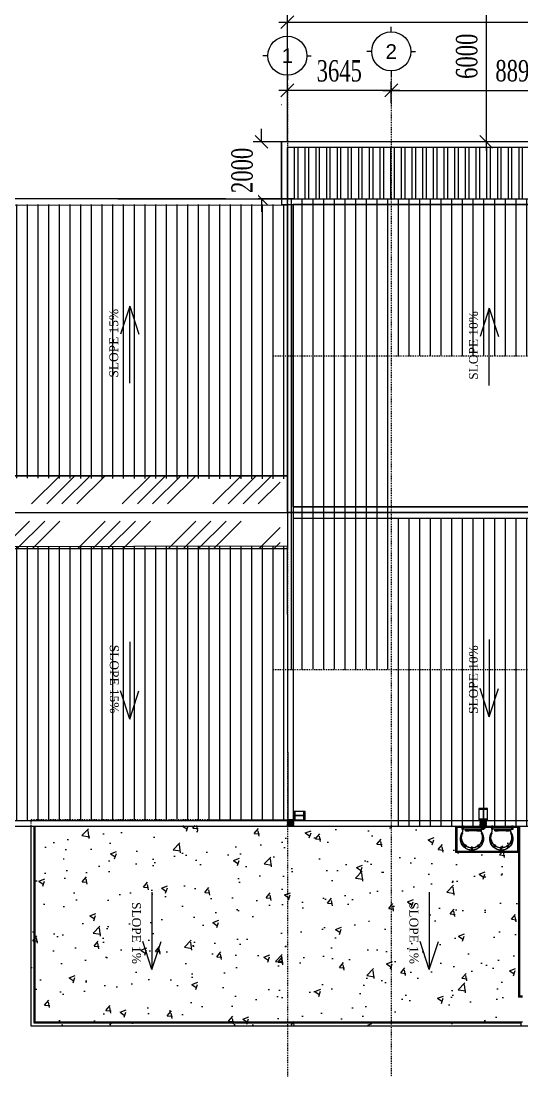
# Model space of a CAD drawing. Header units: inches. Extents: x 340055 to 349452, y -34649 to -30845.
# Drawn here: x 343804.8 to 343863.4, y -32102.1 to -31978.7 of the extents above; entities that cross this region are included whole.
import ezdxf
from ezdxf.enums import TextEntityAlignment as Align

# ---------------------------------------------------------------- set-up
doc = ezdxf.new("R2010")
doc.units = ezdxf.units.IN
doc.header["$MEASUREMENT"] = 0
for name, pattern in [('XRF-A-GRID LINE$0$CENTER', [50.8, 31.75, -6.35, 6.35, -6.35]), ('XRF-A-RF PLAN$0$ACAD_ISO02W100', [15, 12, -3]), ('XRF-A-RF PLAN$0$CENTER', [50.8, 31.75, -6.35, 6.35, -6.35]), ('XRF-A-RF PLAN$0$CENTER2', [1.125, 0.75, -0.125, 0.125, -0.125])]:
    doc.linetypes.add(name, pattern=pattern)
for name, color, linetype, lineweight in [('XRF-A-GRID LINE$0$text', 2, 'Continuous', 20), ('XRF-A-GRID LINE$0$TL-AXIS', 252, 'Continuous', 15), ('XRF-A-GRID LINE$0$ZONES', 7, 'Continuous', 9), ('XRF-A-RF PLAN$0$1', 16, 'XRF-A-RF PLAN$0$CENTER2', 5), ('XRF-A-RF PLAN$0$hatch', 8, 'Continuous', 9), ('XRF-A-RF PLAN$0$Q-SPCQ', 91, 'Continuous', 9), ('XRF-A-RF PLAN$0$TL- Brick wall', 132, 'Continuous', 15), ('XRF-A-RF PLAN$0$TL-ARCH-BACKGROUND', 252, 'Continuous', 15), ('XRF-A-RF PLAN$0$TL-CSA-AXIS', 252, 'Continuous', 15), ('XRF-A-RF PLAN$0$TL-CSA-STEEL STR', 90, 'Continuous', 15), ('XRF-A-RF PLAN$0$TL-RC', 4, 'Continuous', 15)]:
    doc.layers.add(name, color=color, linetype=linetype, lineweight=lineweight)
for name, color, linetype in [('XRF-A-RF PLAN$0$BlockReference', 7, 'Continuous'), ('XRF-A-RF PLAN$0$cat1', 31, 'Continuous'), ('XRF-A-RF PLAN$0$TITLE-TEXT', 130, 'Continuous'), ('XRF-A-RF PLAN$0$TL- STAIR', 30, 'Continuous'), ('XRF-A-RF PLAN$0$TL-Roof', 60, 'Continuous'), ('XRF-A-RF PLAN$0$TUONG', 2, 'Continuous')]:
    doc.layers.add(name, color=color, linetype=linetype)
doc.styles.add('ST1', font='times.ttf', dxfattribs={"width": 0.7})
doc.styles.add('XRF-A-GRID LINE$0$ARIALH', font='')
doc.styles.add('XRF-A-RF PLAN$0$VNH', font='', dxfattribs={"height": 150})
doc.styles.get('XRF-A-GRID LINE$0$ARIALH').set_extended_font_data('.VnArialH')
doc.styles.get('XRF-A-RF PLAN$0$VNH').set_extended_font_data('.VnAvantH')
doc.dimstyles.new('300', dxfattribs={"dimtxt": 2.5, "dimasz": 1.5, "dimexe": 1, "dimexo": 0, "dimgap": 1, "dimtad": 1, "dimtoh": 1, "dimdec": 0, "dimlfac": 300, "dimzin": 0, "dimdsep": 46, "dimtxsty": 'ST1', "dimblk": 'OBLIQUE', "dimcen": 1, "dimdle": 1, "dimclrd": 8, "dimclre": 8, "dimclrt": 3, "dimadec": 0, "dimazin": 0, "dimtfac": 1, "dimtdec": 0, "dimtix": 1, "dimtofl": 0, "dimtmove": 1, "dimatfit": 3, "dimfxl": 0, "dimtolj": 1, "dimtzin": 0, "dimlwd": -1, "dimlwe": -1, "dimarcsym": 0})
pattern_1 = [(90, (353505.5476, -27628.2967), (-1.25, 2e-16), [])]
pattern_2 = [(90, (216.4452, 3803.1944), (-1.25, 2e-16), [])]

# ---------------------------------------------------------------- blocks, each defined once
blk = doc.blocks.new('XRF-A-RF PLAN$0$cot220')
at = {"layer": 'XRF-A-RF PLAN$0$hatch'}
blk.add_hatch(color=8, dxfattribs=at).paths.add_polyline_path([(220, 0), (0, 0), (0, -220), (220, -220)])
at = {"layer": 'XRF-A-RF PLAN$0$1', "color": 8, "ltscale": 100}
blk.add_lwpolyline([(0, -220), (220, -220), (220, 0), (0, 0)], close=True, dxfattribs=at)
blk = doc.blocks.new('XRF-A-RF PLAN$0$C1')
at = {"layer": 'XRF-A-RF PLAN$0$TL-CSA-STEEL STR', "lineweight": 0}
for p, q in [((-2430418, -1311989), (-2430143, -1311989)), ((-2430393, -1312029), (-2430393, -1312014)), ((-2430393, -1312014), (-2430143, -1312014)), ((-2430393, -1312029), (-2430143, -1312029)), ((-2430273, -1312349), (-2430273, -1312029)), ((-2430263, -1312349), (-2430263, -1312029)), ((-2430143, -1312014), (-2430143, -1312029)), ((-2430393, -1312364), (-2430393, -1312349)), ((-2430143, -1312349), (-2430393, -1312349)), ((-2430143, -1312364), (-2430393, -1312364)), ((-2430118, -1312389), (-2430393, -1312389)), ((-2430143, -1312349), (-2430143, -1312364))]:
    blk.add_line(p, q, dxfattribs=at)
at = {"layer": 'XRF-A-RF PLAN$0$TL-RC', "lineweight": 0, "ltscale": 1e-09}
blk.add_lwpolyline([(-2430418, -1311989), (-2430118, -1311989), (-2430118, -1312389), (-2430418, -1312389)], close=True, dxfattribs=at)
blk = doc.blocks.new('XRF-A-RF PLAN$0$Ladder-Precision_Ladders-Fixed_Ladder_With_Cage_and_Rest_Platform - Fixed Ladder With Cage_ Walk-Thru _ Rest Platform-3366764-GF-export')
at = {"layer": 'XRF-A-RF PLAN$0$Q-SPCQ'}
for p, q in [((35798, 108158), (35753, 108230)), ((35791, 108263), (35838, 108188)), ((36003, 108243), (36003, 108345)), ((36058, 108345), (36054, 108244)), ((36225, 108191), (36274, 108266)), ((36317, 108230), (36267, 108162)), ((36829, 108158), (36784, 108230)), ((36823, 108263), (36870, 108188)), ((37035, 108243), (37035, 108345)), ((37089, 108345), (37086, 108244)), ((37257, 108191), (37306, 108266)), ((37348, 108230), (37299, 108162)), ((35678, 107971), (35637, 107987)), ((35646, 108040), (35695, 108019)), ((36375, 108020), (36424, 108041)), ((36433, 107987), (36391, 107972)), ((36710, 107971), (36668, 107987)), ((36677, 108040), (36727, 108019)), ((37406, 108020), (37455, 108041)), ((37465, 107987), (37423, 107972)), ((35735, 107609), (35685, 107609)), ((35685, 107507), (35685, 107609)), ((35685, 107609), (35735, 107609)), ((35735, 107507), (35685, 107507)), ((36447, 107609), (35691, 107609)), ((35707, 107609), (35707, 107705)), ((35713, 107609), (35707, 107609)), ((35713, 107707), (35713, 107609)), ((35735, 107609), (35735, 107507)), ((35809, 107666), (35924, 107666)), ((35819, 107669), (35812, 107669)), ((35812, 107669), (35812, 107609)), ((35924, 107672), (35816, 107672)), ((35842, 107669), (35819, 107669)), ((35819, 107669), (35819, 107606)), ((35819, 107609), (35819, 107669)), ((35819, 107606), (35842, 107606)), ((36312, 107666), (35825, 107666)), ((35825, 107666), (35825, 107609)), ((35825, 107609), (35825, 107666)), ((35825, 107666), (35842, 107666)), ((35825, 107609), (36312, 107609)), ((35842, 107609), (35825, 107609)), ((35842, 107666), (35842, 107669)), ((35842, 107606), (35842, 107609)), ((35924, 107666), (35924, 107672)), ((36315, 107672), (36207, 107672)), ((36207, 107672), (36207, 107666)), ((36207, 107666), (36322, 107666)), ((36296, 107669), (36296, 107666)), ((36319, 107669), (36296, 107669)), ((36296, 107666), (36312, 107666)), ((36312, 107609), (36296, 107609)), ((36296, 107609), (36296, 107606)), ((36296, 107606), (36319, 107606)), ((36312, 107609), (36312, 107666)), ((36312, 107666), (36312, 107609)), ((36319, 107606), (36319, 107669)), ((36325, 107669), (36319, 107669)), ((36319, 107669), (36319, 107609)), ((36325, 107609), (36325, 107669)), ((36357, 107609), (36357, 107707)), ((36363, 107609), (36357, 107609)), ((36363, 107705), (36363, 107609)), ((36447, 107609), (36394, 107609)), ((36396, 107609), (36447, 107609)), ((36396, 107507), (36396, 107609)), ((36447, 107507), (36396, 107507)), ((36447, 107609), (36447, 107507)), ((36767, 107609), (36716, 107609)), ((36716, 107507), (36716, 107609)), ((36716, 107609), (36767, 107609)), ((36767, 107507), (36716, 107507)), ((37478, 107609), (36722, 107609)), ((36738, 107609), (36738, 107705)), ((36745, 107609), (36738, 107609)), ((36745, 107707), (36745, 107609)), ((36767, 107609), (36767, 107507)), ((36841, 107666), (36955, 107666)), ((36850, 107669), (36844, 107669)), ((36844, 107669), (36844, 107609)), ((36955, 107672), (36847, 107672)), ((36873, 107669), (36850, 107669)), ((36850, 107669), (36850, 107606)), ((36850, 107609), (36850, 107669)), ((36850, 107606), (36873, 107606)), ((37344, 107666), (36857, 107666)), ((36857, 107666), (36857, 107609)), ((36857, 107609), (36857, 107666)), ((36857, 107666), (36873, 107666)), ((36857, 107609), (37344, 107609)), ((36873, 107609), (36857, 107609)), ((36873, 107666), (36873, 107669)), ((36873, 107606), (36873, 107609)), ((36955, 107666), (36955, 107672)), ((37347, 107672), (37239, 107672)), ((37239, 107672), (37239, 107666)), ((37239, 107666), (37353, 107666)), ((37327, 107669), (37327, 107666)), ((37350, 107669), (37327, 107669)), ((37327, 107666), (37344, 107666)), ((37344, 107609), (37327, 107609)), ((37327, 107609), (37327, 107606)), ((37327, 107606), (37350, 107606)), ((37344, 107609), (37344, 107666)), ((37344, 107666), (37344, 107609)), ((37350, 107606), (37350, 107669)), ((37356, 107669), (37350, 107669)), ((37350, 107669), (37350, 107609)), ((37356, 107609), (37356, 107669)), ((37388, 107609), (37388, 107707)), ((37395, 107609), (37388, 107609)), ((37395, 107705), (37395, 107609)), ((37478, 107609), (37425, 107609)), ((37427, 107609), (37478, 107609)), ((37427, 107507), (37427, 107609)), ((37478, 107507), (37427, 107507)), ((37478, 107609), (37478, 107507))]:
    blk.add_line(p, q, dxfattribs=at)
for points in [[(35472, 107507), (37668, 107507), (37668, 108432), (35472, 108432)], [(35512, 107547), (37628, 107547), (37628, 108392), (35512, 108392)]]:
    blk.add_lwpolyline(points, close=True, dxfattribs=at)
for centre, radius, start, end in [((36035, 107945), 407, 323.7628, 216.2372), ((36035, 107945), 401, 323.4666, 216.5334), ((36035, 107903), 369, 338.5681, 201.4319), ((36035, 107903), 363, 332.4381, 207.5619), ((36035, 107945), 401, 127.4546, 134.8025), ((36035, 107875), 369, 122.132, 129.981), ((36035, 107945), 401, 86.7311, 94.5469), ((36035, 107875), 369, 87.0087, 94.9312), ((36035, 107875), 369, 51.0646, 58.9439), ((36035, 107945), 401, 45.2324, 53.3005), ((37066, 107945), 407, 323.7628, 216.2372), ((37066, 107945), 401, 323.4666, 216.5334), ((37066, 107903), 369, 338.5681, 201.4319), ((37066, 107903), 363, 332.4381, 207.5619), ((37066, 107945), 401, 127.4546, 134.8025), ((37066, 107875), 369, 122.132, 129.981), ((37066, 107945), 401, 86.7311, 94.5469), ((37066, 107875), 369, 87.0087, 94.9312), ((37066, 107875), 369, 51.0646, 58.9439), ((37066, 107945), 401, 45.2324, 53.3005), ((36035, 107945), 401, 166.2772, 174.0125), ((36035, 107875), 369, 156.9615, 164.9005), ((36035, 107974), 401, 210.8561, 216.5334), ((36035, 107974), 401, 323.4666, 329.1439), ((36035, 107875), 369, 15.1988, 23.1403), ((36035, 107945), 401, 5.9666, 13.8314), ((37066, 107945), 401, 166.2772, 174.0125), ((37066, 107875), 369, 156.9615, 164.9005), ((37066, 107974), 401, 210.8561, 216.5334), ((37066, 107974), 401, 323.4666, 329.1439), ((37066, 107875), 369, 15.1988, 23.1403), ((37066, 107945), 401, 5.9666, 13.8314)]:
    blk.add_arc(centre, radius, start, end, dxfattribs=at)
blk = doc.blocks.new('XRF-A-GRID LINE$0$truc')
at = {"layer": 'XRF-A-GRID LINE$0$text', "color": 8}
for p, q in [((0, 4), (0, 5)), ((-4, 0), (-5, 0)), ((4, 0), (5, 0)), ((0, -4), (0, -5))]:
    blk.add_line(p, q, dxfattribs=at)
blk.add_circle((0, 0), 4, dxfattribs=at)
at = {"layer": 'XRF-A-GRID LINE$0$text', "color": 8, "style": 'XRF-A-GRID LINE$0$ARIALH'}
blk.add_attdef('TENTRUCDINHVI', text='', height=3, dxfattribs=at).set_placement((0, 0), align=Align.MIDDLE)
blk = doc.blocks.new('XRF-A-GRID LINE')
at = {"layer": 'XRF-A-GRID LINE$0$TL-AXIS', "linetype": 'XRF-A-GRID LINE$0$CENTER', "lineweight": 0, "ltscale": 0.01}
for p, q in [((-2900880, -1307295), (-2900880, -1342138)), ((-2897235, -1307032), (-2897235, -1342138)), ((-2901380, -1311346), (-2864538, -1311346)), ((-2901380, -1316846), (-2864538, -1316846)), ((-2901380, -1322346), (-2864538, -1322346)), ((-2901380, -1327846), (-2864538, -1327846)), ((-2901380, -1333346), (-2865293, -1333346)), ((-2901380, -1340346), (-2864538, -1340346))]:
    blk.add_line(p, q, dxfattribs=at)
ref = blk.add_blockref('XRF-A-GRID LINE$0$truc', (-2900880, -1306326), dxfattribs=dict(at, xscale=171.4285714291036, yscale=171.4285714291036, zscale=171.4285714291036, rotation=179.9999999999922))
ref.add_attrib('TENTRUCDINHVI', '1', dxfattribs={"layer": 'XRF-A-GRID LINE$0$ZONES', "height": 514, "style": 'XRF-A-GRID LINE$0$ARIALH'}).set_placement((-2900880, -1306326), align=Align.MIDDLE)
ref = blk.add_blockref('XRF-A-GRID LINE$0$truc', (-2897235, -1306175), dxfattribs=dict(at, xscale=171.4285714291036, yscale=171.4285714291036, zscale=171.4285714291036, rotation=179.9999999999922))
ref.add_attrib('TENTRUCDINHVI', '2', dxfattribs={"layer": 'XRF-A-GRID LINE$0$ZONES', "height": 514, "style": 'XRF-A-GRID LINE$0$ARIALH'}).set_placement((-2897235, -1306175), align=Align.MIDDLE)
blk = doc.blocks.new('_Oblique')
at = {"color": 0, "linetype": 'ByBlock', "lineweight": -2}
blk.add_line((-0.5, -0.5), (0.5, 0.5), dxfattribs=at)
blk = doc.blocks.new('*D480')
at = {"color": 8, "linetype": 'Continuous', "transparency": 16777216}
for p, q in [((343847.1, -31986.77), (343878.75, -31986.77)), ((343848.1, -31988.24), (343848.1, -31985.77)), ((343877.75, -31988.24), (343877.75, -31985.77))]:
    blk.add_line(p, q, dxfattribs=at)
at = {"layer": 'Defpoints', "color": 0, "transparency": 16777216}
for p in [(343877.75, -31986.77), (343848.1, -31988.24), (343877.75, -31988.24)]:
    blk.add_point(p, dxfattribs=at)
at = {"color": 8, "transparency": 16777216, "xscale": 1.5, "yscale": 1.5, "zscale": 1.5, "rotation": 180}
blk.add_blockref('_Oblique', (343848.1, -31986.77), dxfattribs=at)
at = {"color": 8, "transparency": 16777216, "xscale": 1.5, "yscale": 1.5, "zscale": 1.5}
blk.add_blockref('_Oblique', (343877.75, -31986.77), dxfattribs=at)
at = {"color": 3, "transparency": 16777216, "insert": (343862.92, -31984.49), "char_height": 2.5, "attachment_point": 5, "style": 'ST1', "bg_fill": 3, "box_fill_scale": 1.25, "bg_fill_color": 256, "bg_fill_true_color": 13158600, "bg_fill_transparency": 0}
blk.add_mtext('\\A1;8895', dxfattribs=at)
blk = doc.blocks.new('*D481')
at = {"color": 8, "linetype": 'Continuous', "transparency": 16777216}
for p, q in [((343849.1, -31986.77), (343834.95, -31986.77)), ((343835.95, -31988.13), (343835.95, -31985.77)), ((343848.1, -31988.24), (343848.1, -31985.77))]:
    blk.add_line(p, q, dxfattribs=at)
at = {"layer": 'Defpoints', "color": 0, "transparency": 16777216}
for p in [(343835.95, -31986.77), (343835.95, -31988.13), (343848.1, -31988.24)]:
    blk.add_point(p, dxfattribs=at)
at = {"color": 8, "transparency": 16777216, "xscale": 1.5, "yscale": 1.5, "zscale": 1.5, "rotation": 180}
blk.add_blockref('_Oblique', (343835.95, -31986.77), dxfattribs=at)
at = {"color": 8, "transparency": 16777216, "xscale": 1.5, "yscale": 1.5, "zscale": 1.5}
blk.add_blockref('_Oblique', (343848.1, -31986.77), dxfattribs=at)
at = {"color": 3, "transparency": 16777216, "insert": (343842.02, -31984.5), "char_height": 2.5, "attachment_point": 5, "style": 'ST1', "bg_fill": 3, "box_fill_scale": 1.25, "bg_fill_color": 256, "bg_fill_true_color": 13158600, "bg_fill_transparency": 0}
blk.add_mtext('\\A1;3645', dxfattribs=at)
blk = doc.blocks.new('*D501')
at = {"color": 8, "linetype": 'Continuous', "transparency": 16777216}
for p, q in [((343859.21, -31971.78), (343859.21, -31993.78)), ((343862.35, -31972.78), (343858.21, -31972.78)), ((343861.08, -31992.78), (343858.21, -31992.78))]:
    blk.add_line(p, q, dxfattribs=at)
at = {"layer": 'Defpoints', "color": 0, "transparency": 16777216}
for p in [(343862.35, -31972.78), (343859.21, -31992.78), (343861.08, -31992.78)]:
    blk.add_point(p, dxfattribs=at)
at = {"color": 8, "transparency": 16777216, "xscale": 1.5, "yscale": 1.5, "zscale": 1.5}
for p, rotation in [((343859.21, -31972.78), 90), ((343859.21, -31992.78), 270)]:
    blk.add_blockref('_Oblique', p, dxfattribs=dict(at, rotation=rotation))
at = {"color": 3, "transparency": 16777216, "insert": (343856.94, -31982.78), "char_height": 2.5, "attachment_point": 5, "rotation": 90, "style": 'ST1', "bg_fill": 3, "box_fill_scale": 1.25, "bg_fill_color": 256, "bg_fill_true_color": 13158600, "bg_fill_transparency": 0}
blk.add_mtext('\\A1;6000', dxfattribs=at)
blk = doc.blocks.new('*D502')
at = {"color": 8, "linetype": 'Continuous', "transparency": 16777216}
for p, q in [((343832.93, -31992.78), (343832.93, -31991.28)), ((343835.28, -31992.78), (343831.93, -31992.78)), ((343835.28, -31999.45), (343831.93, -31999.45)), ((343832.93, -31999.45), (343832.93, -32000.95))]:
    blk.add_line(p, q, dxfattribs=at)
at = {"layer": 'Defpoints', "color": 0, "transparency": 16777216}
for p in [(343835.28, -31992.78), (343835.28, -31999.45)]:
    blk.add_point(p, dxfattribs=at)
at = {"color": 8, "transparency": 16777216, "xscale": 1.5, "yscale": 1.5, "zscale": 1.5}
for p, rotation in [((343832.93, -31992.78), 270), ((343832.93, -31999.45), 90)]:
    blk.add_blockref('_Oblique', p, dxfattribs=dict(at, rotation=rotation))
at = {"color": 3, "transparency": 16777216, "insert": (343830.66, -31996.12), "char_height": 2.5, "attachment_point": 5, "rotation": 90, "style": 'ST1', "bg_fill": 3, "box_fill_scale": 1.25, "bg_fill_color": 256, "bg_fill_true_color": 13158600, "bg_fill_transparency": 0}
blk.add_mtext('\\A1;2000', dxfattribs=at)
at = {"layer": 'Defpoints', "color": 0, "transparency": 16777216}
blk.add_point((343832.93, -31999.45), dxfattribs=at)
blk = doc.blocks.new('*D524')
at = {"color": 8, "linetype": 'Continuous', "transparency": 16777216}
for p, q in [((343835.95, -31992.78), (343835.95, -31977.79)), ((343940.51, -31992.78), (343940.51, -31977.79)), ((343834.95, -31978.79), (343941.51, -31978.79))]:
    blk.add_line(p, q, dxfattribs=at)
at = {"layer": 'Defpoints', "color": 0, "transparency": 16777216}
for p in [(343940.51, -31978.79), (343835.95, -31992.78), (343940.51, -31992.78)]:
    blk.add_point(p, dxfattribs=at)
at = {"color": 8, "transparency": 16777216, "xscale": 1.5, "yscale": 1.5, "zscale": 1.5, "rotation": 180}
blk.add_blockref('_Oblique', (343835.95, -31978.79), dxfattribs=at)
at = {"color": 8, "transparency": 16777216, "xscale": 1.5, "yscale": 1.5, "zscale": 1.5}
blk.add_blockref('_Oblique', (343940.51, -31978.79), dxfattribs=at)
at = {"color": 3, "transparency": 16777216, "insert": (343888.23, -31976.51), "char_height": 2.5, "attachment_point": 5, "style": 'ST1', "bg_fill": 3, "box_fill_scale": 1.25, "bg_fill_color": 256, "bg_fill_true_color": 13158600, "bg_fill_transparency": 0}
blk.add_mtext('\\A1;31370', dxfattribs=at)

msp = doc.modelspace()

# ---------------------------------------------------------------- hatches: boundary and pattern name
at = {"layer": 'XRF-A-RF PLAN$0$TL-ARCH-BACKGROUND', "lineweight": 0, "ltscale": 1e-09}
h = msp.add_hatch(dxfattribs=at)
h.set_pattern_fill('ANSI31', color=256, scale=10, angle=45)
h.set_pattern_definition(pattern_1)
h.paths.add_polyline_path([(343697.981, -32020.3799), (343697.9995, -32012.0218), (343700.4764, -32012.0273), (343700.4578, -32020.3854)], flags=24)
h.paths.add_polyline_path([(343756.2892, -32020.5094), (343756.3078, -32012.1513), (343758.7846, -32012.1568), (343758.7661, -32020.5149)], flags=24)
h.paths.add_polyline_path([(343814.5975, -32020.6389), (343814.616, -32012.2808), (343817.0929, -32012.2863), (343817.0743, -32020.6444)], flags=24)
edge = h.paths.add_edge_path()
edge.add_arc((343784.1222, -32020.3393), 5.7764, 0, 360)
h.paths.add_polyline_path([(343692.1154, -32035.1598), (343672.8663, -32035.1171), (343672.944, -32000.1172), (343836.0268, -32000.1171), (343835.9565, -32032.1793), (343692.1227, -32031.8599)])
h = msp.add_hatch(dxfattribs=at)
h.set_pattern_fill('ANSI34', color=256, scale=10, style=0)
h.set_pattern_definition([(45, (353505.5476, -27628.297), (-5.303301, 5.303301), []), (45, (353507.315, -27628.297), (-5.303301, 5.303301), []), (45, (353509.083, -27628.297), (-5.303301, 5.303301), []), (45, (353510.851, -27628.297), (-5.303301, 5.303301), [])])
h.paths.add_polyline_path([(343712.4466, -32031.8171), (343692.9466, -32031.8171), (343692.9466, -32035.1171), (343712.4466, -32035.1171)])
h.paths.add_polyline_path([(343732.4466, -32031.8171), (343712.4466, -32031.8171), (343712.4466, -32035.1171), (343732.4466, -32035.1171)])
h.paths.add_polyline_path([(343752.4466, -32031.8171), (343732.4466, -32031.8171), (343732.4466, -32035.1171), (343752.4466, -32035.1171)])
h.paths.add_polyline_path([(343772.4466, -32031.8171), (343752.4466, -32031.8171), (343752.4466, -32035.1171), (343772.4466, -32035.1171)])
h.paths.add_polyline_path([(343792.4466, -32031.8171), (343772.4466, -32031.8171), (343772.4466, -32035.1171), (343792.4466, -32035.1171)])
h.paths.add_polyline_path([(343835.1141, -32031.8171), (343792.4466, -32031.8171), (343792.4466, -32035.1171), (343835.1141, -32035.1171)])
h.paths.add_polyline_path([(343835.1141, -32037.1171), (343792.4466, -32037.1171), (343792.4466, -32040.3743), (343835.1141, -32040.3743)])
h.paths.add_polyline_path([(343792.4466, -32037.1171), (343772.4466, -32037.1171), (343772.4466, -32040.3743), (343792.4466, -32040.3743)])
h.paths.add_polyline_path([(343772.4466, -32037.1171), (343752.4466, -32037.1171), (343752.4466, -32040.3743), (343772.4466, -32040.3743)])
h.paths.add_polyline_path([(343752.4466, -32037.1171), (343732.4466, -32037.1171), (343732.4466, -32040.3743), (343752.4466, -32040.3743)])
h.paths.add_polyline_path([(343732.4466, -32037.1171), (343712.4466, -32037.1171), (343712.4466, -32040.3743), (343732.4466, -32040.3743)])
h.paths.add_polyline_path([(343712.4466, -32037.1171), (343692.9466, -32037.1171), (343692.9466, -32040.3743), (343712.4466, -32040.3743)])
h = msp.add_hatch(dxfattribs=at)
h.set_pattern_fill('ANSI31', color=256, scale=10, angle=45)
h.set_pattern_definition(pattern_1)
h.paths.add_polyline_path([(343692.1154, -32037.0743), (343672.8663, -32037.1171), (343672.944, -32072.117), (343836.0268, -32072.1171), (343835.9565, -32040.0549), (343692.1227, -32040.3743)])
h.paths.add_polyline_path([(343697.998, -32051.814), (343698.0166, -32060.1721), (343700.4949, -32060.1666), (343700.4763, -32051.8085)], flags=24)
h.paths.add_polyline_path([(343756.3063, -32051.6845), (343756.3248, -32060.0426), (343758.8032, -32060.0371), (343758.7846, -32051.679)], flags=24)
h.paths.add_polyline_path([(343814.6145, -32051.555), (343814.6331, -32059.9131), (343817.1114, -32059.9076), (343817.0929, -32051.5495)], flags=24)
at = {"layer": 'XRF-A-RF PLAN$0$TL-ARCH-BACKGROUND', "transparency": 33554559}
h = msp.add_hatch(dxfattribs=at)
h.set_pattern_fill('AR-CONC,_O', color=256)
h.set_pattern_definition([(50, (21772.934, 4798.5053), (7.17260183, -0.62752135), [0.75, -8.25]), (355, (21772.934, 4798.505), (-1.38751334, 7.52192134), [0.6, -6.6]), (100.4514, (21773.5316, 4798.453), (5.78509382, 6.89439542), [0.6374019, -7.01142112]), (46.1842, (21772.934, 4800.505), (10.67241049, -1.65519014), [1.125, -12.375]), (96.6356, (21773.823, 4800.367), (9.34662706, 9.7411787), [0.95610288, -10.51713]), (351.1842, (21772.934, 4800.505), (9.34661945, 9.741186), [0.9, -9.9]), (21, (21773.934, 4800.0053), (5.96907052, -4.02618891), [0.75, -8.25]), (326, (21773.934, 4800.005), (2.43315332, 7.25150045), [0.6, -6.6]), (71.4514, (21774.431, 4799.67), (8.40222629, 3.22530497), [0.6374019, -7.01142112]), (37.5, (21772.9338, 4798.5053), (0.121598553, 3.328938538), [0, -6.52, 0, -6.7, 0, -6.625]), (7.5, (21772.934, 4798.5053), (2.630695374, 3.94411712), [0, -3.82, 0, -6.37, 0, -2.525]), (327.5, (21770.7038, 4798.5053), (5.338224362, -0.225548717), [0, -2.5, 0, -7.8, 0, -10.35]), (317.5, (21769.704, 4798.5053), (5.831861693, 1.00104982), [0, -3.25, 0, -5.18, 0, -7.35])])
h.paths.add_polyline_path([(343805.8651, -32072.7122), (343862.9484, -32072.7122), (343862.9484, -32096.0455), (343805.8651, -32096.0455)])
at = {"layer": 'XRF-A-RF PLAN$0$TL-Roof', "lineweight": 0, "ltscale": 1e-09, "transparency": 33554687}
h = msp.add_hatch(dxfattribs=at)
h.set_pattern_fill('ANSI32', color=256, scale=3.333333, angle=45)
h.set_pattern_definition([(90, (353505.5476, -27628.2967), (-1.25, 0), []), (90, (353505.9643, -27627.88), (-1.25, 0), [])])
h.paths.add_polyline_path([(343939.1807, -31993.4507), (343835.9474, -31993.4504), (343835.9474, -31999.4504), (343836.0141, -31999.4504), (343896.7307, -31999.4504), (343939.1807, -31999.4505)])
at = {"layer": 'XRF-A-RF PLAN$0$TL-Roof', "lineweight": 0, "ltscale": 1e-09}
h = msp.add_hatch(dxfattribs=at)
h.set_pattern_fill('ANSI31', color=256, scale=10, angle=45)
h.set_pattern_definition(pattern_2)
h.paths.add_polyline_path([(343877.7474, -31999.4508), (343848.0984, -31999.4508), (343848.0984, -32017.7838), (343877.7474, -32017.7838)])
h.paths.add_polyline_path([(343848.0984, -31999.4508), (343835.9474, -31999.4508), (343835.9474, -32017.7838), (343848.0984, -32017.7838)])
h.paths.add_polyline_path([(343858.8123, -32020.6202), (343858.8123, -32012.262), (343856.334, -32012.262), (343856.334, -32020.6202)], flags=9)
h.paths.add_polyline_path([(343894.2428, -32020.6202), (343894.2428, -32012.262), (343891.7645, -32012.262), (343891.7645, -32020.6202)], flags=9)
h.paths.add_polyline_path([(343923.8872, -32020.6202), (343923.8872, -32012.262), (343921.4089, -32012.262), (343921.4089, -32020.6202)], flags=9)
h = msp.add_hatch(dxfattribs=at)
h.set_pattern_fill('ANSI31', color=256, scale=10, angle=45)
h.set_pattern_definition(pattern_2)
h.paths.add_polyline_path([(343877.7474, -32028.9924), (343877.7474, -32035.4505), (343898.7141, -32035.4505), (343898.7141, -32017.7838), (343880.0534, -32017.7838, -0.31762984), (343883.9002, -32023.2283, -0.4334483)])
h.paths.add_polyline_path([(343894.2428, -32020.6202), (343894.2428, -32012.262), (343891.7645, -32012.262), (343891.7645, -32020.6202)], flags=9)
h.paths.add_polyline_path([(343858.8123, -32020.6202), (343858.8123, -32012.262), (343856.334, -32012.262), (343856.334, -32020.6202)], flags=9)
h = msp.add_hatch(dxfattribs=at)
h.set_pattern_fill('ANSI31', color=256, scale=10, angle=45)
h.set_pattern_definition(pattern_2)
h.paths.add_polyline_path([(343848.0984, -32017.7838), (343835.9474, -32017.7838), (343835.9474, -32036.1171), (343848.0984, -32036.1171)])
h = msp.add_hatch(dxfattribs=at)
h.set_pattern_fill('ANSI31', color=256, scale=10, angle=45)
h.set_pattern_definition(pattern_2)
h.paths.add_polyline_path([(343848.0984, -32036.1171), (343835.9474, -32036.1171), (343835.9474, -32054.4504), (343848.0984, -32054.4504)])
h = msp.add_hatch(dxfattribs=at)
h.set_pattern_fill('ANSI31', color=256, scale=10, angle=45)
h.set_pattern_definition(pattern_2)
h.paths.add_polyline_path([(343877.7474, -32054.4504), (343877.7474, -32036.7838), (343848.0984, -32036.7838), (343848.0984, -32054.4504)])
h.paths.add_polyline_path([(343858.8123, -32060.0147), (343858.8123, -32051.6566), (343856.334, -32051.6566), (343856.334, -32060.0147)], flags=9)
h = msp.add_hatch(dxfattribs=at)
h.set_pattern_fill('ANSI31', color=256, scale=10, angle=45)
h.set_pattern_definition(pattern_2)
h.paths.add_polyline_path([(343848.0984, -32054.4504), (343848.0984, -32072.7838), (343877.7474, -32072.7839), (343877.7474, -32054.4504)])
h.paths.add_polyline_path([(343858.8123, -32060.0147), (343858.8123, -32051.6566), (343856.334, -32051.6566), (343856.334, -32060.0147)], flags=9)

# ---------------------------------------------------------------- linework, layer by layer
at = {"layer": 'XRF-A-RF PLAN$0$1', "ltscale": 100}
msp.add_line((343836.7307, -31999.4504), (343835.9974, -31999.4504), dxfattribs=at)
at = {"layer": 'XRF-A-RF PLAN$0$cat1', "lineweight": 0}
for p, q in [((343835.6307, -31999.4504), (343896.7307, -31999.4504)), ((343835.9474, -32000.1838), (343835.9474, -32038.3504)), ((343805.3633, -32072.7838), (343826.6629, -32072.7838)), ((343806.3501, -32072.7838), (343826.6629, -32072.7838)), ((343826.6629, -32072.0504), (343836.9843, -32072.0504)), ((343826.6629, -32072.7838), (343836.9843, -32072.7838)), ((343836.0307, -32072.7838), (343940.5141, -32072.7838)), ((343805.9474, -32096.1171), (343920.5306, -32096.1171))]:
    msp.add_line(p, q, dxfattribs=at)
msp.add_circle((343858.8474, -32072.9671), 0.1833, dxfattribs=at)
msp.add_circle((343858.8474, -32072.9671), 0.1833, dxfattribs=at)
at = {"layer": 'XRF-A-RF PLAN$0$TITLE-TEXT', "lineweight": 0, "ltscale": 1e-09}
msp.add_line((343835.2807, -31999.4505), (343835.2807, -31992.7838), dxfattribs=at)
for points in [[(343943.1807, -31992.7841), (343835.2807, -31992.7838), (343835.2807, -32000.1171), (343836.0141, -32000.1171), (343896.7307, -32000.1171), (343939.8474, -32000.1172), (343939.8474, -32072.7838), (343951.5141, -32072.7838), (343951.5141, -32001.1174, 0.41421281)], [(343942.5141, -31993.4507), (343835.9474, -31993.4504), (343835.9474, -31999.4504), (343836.0141, -31999.4504), (343896.7307, -31999.4504), (343940.5141, -31999.4505), (343940.5141, -32072.0504), (343950.8474, -32072.0504), (343950.8474, -32001.7841, 0.41421281)]]:
    msp.add_lwpolyline(points, format="xyb", close=True, dxfattribs=at)
at = {"layer": 'XRF-A-RF PLAN$0$TL- Brick wall', "lineweight": 0}
msp.add_line((343805.9474, -32072.7838), (343805.9474, -32096.1171), dxfattribs=at)
at = {"layer": 'XRF-A-RF PLAN$0$TL- STAIR', "lineweight": 0}
for p, q in [((343806.2807, -32072.7838), (343806.2807, -32095.7838)), ((343806.4141, -32072.7838), (343806.4141, -32095.6504)), ((343862.9806, -32072.7838), (343862.9806, -32092.7838)), ((343863.114, -32072.7838), (343863.114, -32092.6504)), ((343863.4473, -32092.7838), (343862.9806, -32092.7838)), ((343863.4473, -32092.6504), (343863.114, -32092.6504)), ((343806.2807, -32095.7838), (343863.114, -32095.7838)), ((343806.364, -32095.6504), (343863.4473, -32095.6504)), ((343806.364, -32095.7838), (343863.314, -32095.7838))]:
    msp.add_line(p, q, dxfattribs=at)
at = {"layer": 'XRF-A-RF PLAN$0$TL- STAIR', "lineweight": 0, "ltscale": 1e-09}
msp.add_line((343863.314, -32096.1171), (343863.314, -32095.7838), dxfattribs=at)
at = {"layer": 'XRF-A-RF PLAN$0$TL-ARCH-BACKGROUND', "lineweight": 0, "ltscale": 1e-09}
for p, q in [((343836.0141, -31999.4504), (343672.8641, -31999.4504)), ((343816.1252, -31999.4504), (343836.0141, -31999.4504)), ((343817.5037, -32011.9783), (343816.4331, -32015.2826)), ((343817.5037, -32011.9783), (343818.5743, -32015.2826)), ((343817.5037, -32021.0115), (343817.5037, -32011.9783)), ((343672.8641, -32036.1171), (343835.9474, -32036.1171)), ((343817.5037, -32051.2227), (343817.5037, -32060.2558)), ((343817.5037, -32060.2558), (343816.4331, -32056.9516)), ((343817.5037, -32060.2558), (343818.5743, -32056.9516)), ((343672.8641, -32072.7838), (343836.0307, -32072.7838))]:
    msp.add_line(p, q, dxfattribs=at)
for points in [[(343692.1132, -32035.1171), (343672.8641, -32035.1171), (343672.8641, -32000.1171), (343835.9474, -32000.1838), (343835.9474, -32031.8171), (343692.1132, -32031.8171), (343692.1132, -32035.1171)], [(343692.1132, -32031.8171), (343835.9474, -32031.8171), (343835.9474, -32040.3743), (343692.1132, -32040.3743)], [(343692.1154, -32037.0743), (343672.8663, -32037.1171), (343672.944, -32072.117), (343836.0268, -32072.1171), (343835.9565, -32040.0549), (343692.1227, -32040.3743), (343692.1154, -32037.0743)]]:
    msp.add_lwpolyline(points, close=True, dxfattribs=at)
at = {"layer": 'XRF-A-RF PLAN$0$TL-CSA-AXIS', "lineweight": 0, "ltscale": 1e-09}
msp.add_arc((343835.2841, -31988.4538), 0.00333, 90, 180, dxfattribs=at)
at = {"layer": 'XRF-A-RF PLAN$0$TL-RC', "lineweight": 0, "ltscale": 1e-09}
for p, q in [((343836.6141, -32035.4505), (343939.8474, -32035.4505)), ((343836.6141, -32036.1171), (343939.7807, -32036.1171)), ((343836.6141, -32036.7838), (343939.8474, -32036.7838))]:
    msp.add_line(p, q, dxfattribs=at)
for points in [[(343940.5141, -32036.1171), (343835.9474, -32036.1171), (343835.9474, -31999.4505), (343940.5141, -31999.4505)], [(343836.6141, -32072.1171), (343939.8474, -32072.1171), (343939.8474, -32000.1172), (343836.6141, -32000.1172)], [(343939.8474, -32035.4505), (343836.6141, -32035.4505), (343836.6141, -32000.1172), (343939.8474, -32000.1172)], [(343835.9474, -32072.0504), (343835.9474, -32072.7838), (343836.6807, -32072.7838), (343836.6807, -32072.0504)], [(343858.4807, -32072.7838), (343859.2141, -32072.7838), (343859.2141, -32072.0504), (343858.4807, -32072.0504)]]:
    msp.add_lwpolyline(points, close=True, dxfattribs=at)
at = {"layer": 'XRF-A-RF PLAN$0$TL-RC', "linetype": 'XRF-A-RF PLAN$0$CENTER', "lineweight": 0, "ltscale": 1e-05}
msp.add_lwpolyline([(343826.6629, -32072.0504), (343805.9507, -32072.0504, 0.41421356), (343805.9474, -32072.0538), (343805.9474, -32096.1171)], format="xyb", dxfattribs=at)
at = {"layer": 'XRF-A-RF PLAN$0$TL-Roof', "lineweight": 0, "ltscale": 1e-09}
for p, q in [((343859.5692, -32012.2341), (343858.4986, -32015.5383)), ((343859.5692, -32021.2673), (343859.5692, -32012.2341)), ((343859.5692, -32012.2341), (343860.6398, -32015.5383)), ((343859.5692, -32050.967), (343859.5692, -32060.0002)), ((343859.5692, -32060.0002), (343858.4986, -32056.6959)), ((343859.5692, -32060.0002), (343860.6398, -32056.6959)), ((343820.1012, -32080.5156), (343820.1012, -32089.5487)), ((343852.5506, -32080.5156), (343852.5506, -32089.5487)), ((343820.1012, -32089.5487), (343819.0307, -32086.2445)), ((343820.1012, -32089.5487), (343821.1718, -32086.2445)), ((343852.5506, -32089.5487), (343851.48, -32086.2445)), ((343852.5506, -32089.5487), (343853.6211, -32086.2445))]:
    msp.add_line(p, q, dxfattribs=at)
at = {"layer": 'XRF-A-RF PLAN$0$TUONG', "lineweight": 0, "ltscale": 1e-09}
msp.add_line((343806.4141, -32095.6504), (343862.9806, -32095.6504), dxfattribs=at)

# ---------------------------------------------------------------- block references
at = {"color": 8, "xscale": 0.003333333334012423, "yscale": 0.003333333334012423, "zscale": 0.003333333334012423}
msp.add_blockref('XRF-A-GRID LINE', (353505.5476, -27628.2967), dxfattribs=at)
at = {"layer": 'XRF-A-RF PLAN$0$BlockReference', "linetype": 'XRF-A-RF PLAN$0$ACAD_ISO02W100', "yscale": 0.003333333333330302, "zscale": 0.003333333333333334}
for p, xscale, rotation in [((343835.9474, -32072.0504), -0.003333333333330302, 90), ((343858.4807, -32072.7838), -0.003333333334012423, 180)]:
    msp.add_blockref('XRF-A-RF PLAN$0$cot220', p, dxfattribs=dict(at, xscale=xscale, rotation=rotation))
at = {"layer": 'XRF-A-RF PLAN$0$Q-SPCQ', "xscale": -0.003333333334012423, "yscale": 0.003333333333330302, "zscale": 0.003333333333333334, "rotation": 180}
msp.add_blockref('XRF-A-RF PLAN$0$Ladder-Precision_Ladders-Fixed_Ladder_With_Cage_and_Rest_Platform - Fixed Ladder With Cage_ Walk-Thru _ Rest Platform-3366764-GF-export', (343737.4205, -31714.4262), dxfattribs=at)
at = {"layer": 'XRF-A-RF PLAN$0$TL-RC', "lineweight": 0, "yscale": 0.003333333333330302, "zscale": 0.003333333333333334}
for p, xscale, rotation in [((339463.3854, -40172.444), -0.003333333333330302, 90), ((351959.7409, -36445.3458), -0.003333333334012423, 180)]:
    msp.add_blockref('XRF-A-RF PLAN$0$C1', p, dxfattribs=dict(at, xscale=xscale, rotation=rotation))

# ---------------------------------------------------------------- texts
at = {"linetype": 'XRF-A-RF PLAN$0$ACAD_ISO02W100', "char_height": 1.033361, "width": 50.02323, "style": 'XRF-A-RF PLAN$0$VNH'}
for s, insert, attachment_point, rotation in [('{\\f.VnTimeH|b0|i0|c0|p34;slope 10%}', (343857.1913, -32012.5733), 3, 90), ('{\\f.VnTimeH|b0|i0|c0|p34;slope 10%}', (343857.1913, -32059.661), 1, 90), ('{\\f.VnTimeH|b0|i0|c0|p34;slope 1%}', (343817.7759, -32088.8935), 9, 270.127258), ('{\\f.VnTimeH|b0|i0|c0|p34;slope 1%}', (343850.2252, -32088.8935), 9, 270.127258)]:
    msp.add_mtext(s, dxfattribs=dict(at, insert=insert, attachment_point=attachment_point, rotation=rotation))
at = {"layer": 'XRF-A-RF PLAN$0$TL-ARCH-BACKGROUND', "lineweight": 0, "ltscale": 1e-09, "char_height": 1.033361, "width": 50.02323, "style": 'XRF-A-RF PLAN$0$VNH'}
for insert, attachment_point, rotation in [((343815.1258, -32012.3175), 3, 90), ((343815.1783, -32059.6006), 9, 270.127258)]:
    msp.add_mtext('{\\f.VnTimeH|b0|i0|c0|p34;slope 15%}', dxfattribs=dict(at, insert=insert, attachment_point=attachment_point, rotation=rotation))

# ---------------------------------------------------------------- next in the draw order: dimensions: what is measured, and where the dimension line sits
at = {"color": 8}
dim = msp.add_linear_dim(base=(343877.7474, -31986.7667), p1=(343848.0984, -31988.2415), p2=(343877.7474, -31988.2415), dimstyle='300', dxfattribs=at)
dim.commit()
dim.dimension.update_dxf_attribs({"geometry": '*D480', "text_midpoint": (343862.9229, -31984.4914)})
dim = msp.add_linear_dim(base=(343832.9323, -31999.4508), p1=(343835.2807, -31992.7838), p2=(343835.2807, -31999.4508), angle=90, dimstyle='300', dxfattribs=at)
dim.commit()
dim.dimension.update_dxf_attribs({"geometry": '*D502', "text_midpoint": (343830.6606, -31996.1173)})

# ---------------------------------------------------------------- next in the draw order: dimensions: what is measured, and where the dimension line sits
dim = msp.add_linear_dim(base=(343859.2079, -31992.7838), p1=(343862.3508, -31972.7831), p2=(343861.0824, -31992.7838), angle=90, dimstyle='300', dxfattribs=at)
dim.commit()
dim.dimension.update_dxf_attribs({"geometry": '*D501', "text_midpoint": (343856.9363, -31982.7835)})
dim = msp.add_linear_dim(base=(343835.9474, -31986.7667), p1=(343848.0984, -31988.2415), p2=(343835.9474, -31988.1303), dimstyle='300', dxfattribs=at)
dim.commit()
dim.dimension.update_dxf_attribs({"geometry": '*D481', "text_midpoint": (343842.0229, -31984.495)})

# ---------------------------------------------------------------- next in the draw order: dimensions: what is measured, and where the dimension line sits
dim = msp.add_linear_dim(base=(343940.5141, -31978.7852), p1=(343835.9474, -31992.7838), p2=(343940.5141, -31992.7838), dimstyle='300', dxfattribs=at)
dim.commit()
dim.dimension.update_dxf_attribs({"geometry": '*D524', "text_midpoint": (343888.2307, -31976.51)})

doc.saveas('drawing.dxf')
